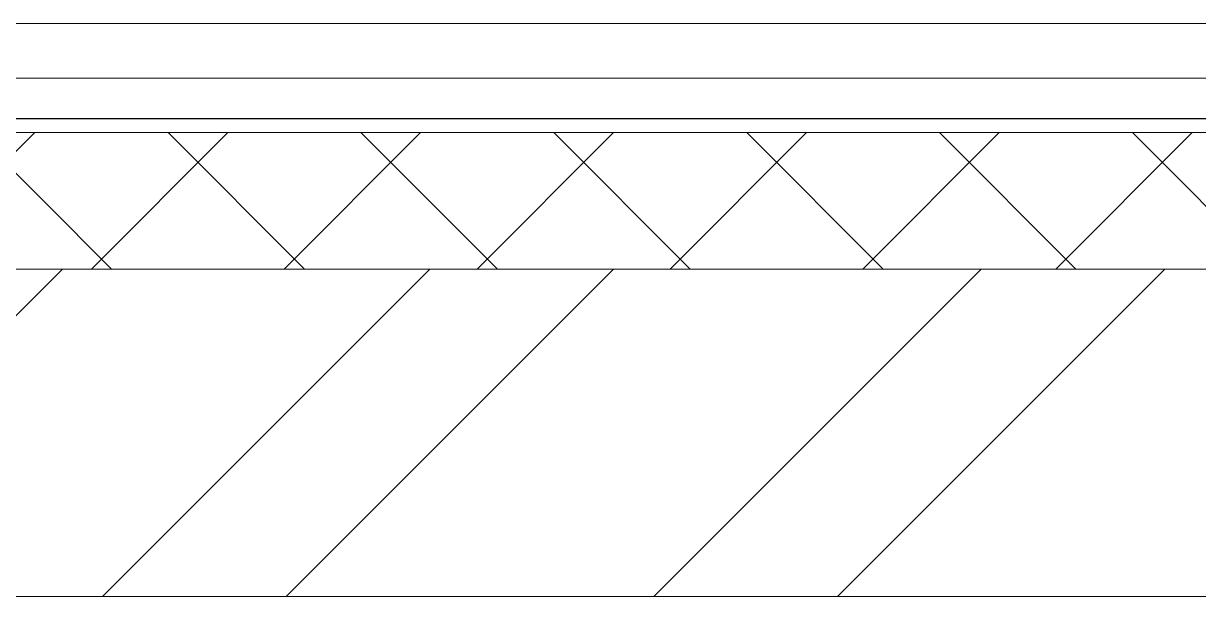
# Model space of a CAD drawing. Header units: inches. Extents: x -21163 to 11874, y -14995 to 6550.
# Drawn here: x -6475.7 to -6044.9, y -2439 to -2229 of the extents above; entities that cross this region are included whole.
import ezdxf

# ---------------------------------------------------------------- set-up
doc = ezdxf.new("R2010")
doc.units = ezdxf.units.IN
doc.header["$MEASUREMENT"] = 0
doc.linetypes.add('CONTI', pattern=[0])
doc.linetypes.add('GOST2.303 5', pattern=[24, 20, -1.5, 1, -1.5])
doc.layers.add('axis_dim', color=8, linetype='CONTI')
doc.layers.add('furniture', color=8, linetype='Continuous', lineweight=0)
doc.layers.add('Wall2', color=8, linetype='Continuous', lineweight=5)

msp = doc.modelspace()

# ---------------------------------------------------------------- linework, layer by layer
at = {"layer": 'axis_dim', "linetype": 'GOST2.303 5', "lineweight": 25, "ltscale": 100}
msp.add_lwpolyline([(-3500.58, -2264), (-9250.59, -2264)], dxfattribs=at)
at = {"layer": 'furniture', "ltscale": 100}
for points in [[(-7765.57, -2229.01), (-5645.57, -2229.01)], [(-5645.57, -2249.01), (-7785.57, -2249.01)], [(-7785.57, -2249.01), (-5645.57, -2249.01)], [(-5645.57, -2269.01), (-7805.57, -2269.01)], [(-5645.57, -2269.01), (-7805.57, -2269.01)], [(-6521.5, -2319.01), (-6471.5, -2269.01)], [(-6443.37, -2319.01), (-6493.37, -2269.01)], [(-6450.79, -2319.01), (-6400.79, -2269.01)], [(-6372.66, -2319.01), (-6422.66, -2269.01)], [(-6380.08, -2319.01), (-6330.08, -2269.01)], [(-6301.95, -2319.01), (-6351.95, -2269.01)], [(-6309.36, -2319.01), (-6259.36, -2269.01)], [(-6231.24, -2319.01), (-6281.24, -2269.01)], [(-6238.65, -2319.01), (-6188.65, -2269.01)], [(-6160.53, -2319.01), (-6210.53, -2269.01)], [(-6167.94, -2319.01), (-6117.94, -2269.01)], [(-6089.82, -2319.01), (-6139.82, -2269.01)], [(-6097.23, -2319.01), (-6047.23, -2269.01)], [(-6019.11, -2319.01), (-6069.11, -2269.01)], [(-7855.57, -2319.01), (-5645.57, -2319.01)]]:
    msp.add_lwpolyline(points, dxfattribs=at)
at = {"layer": 'Wall2', "ltscale": 100}
for points in [[(-7855.57, -2319.01), (-5645.57, -2319.01)], [(-6581.38, -2439), (-6461.39, -2319.01)], [(-6446.68, -2439), (-6326.69, -2319.01)], [(-6379.33, -2439), (-6259.34, -2319.01)], [(-6244.62, -2439), (-6124.63, -2319.01)], [(-6177.27, -2439), (-6057.28, -2319.01)], [(-4925.59, -2439), (-7975.59, -2439)]]:
    msp.add_lwpolyline(points, dxfattribs=at)

doc.saveas('drawing.dxf')
